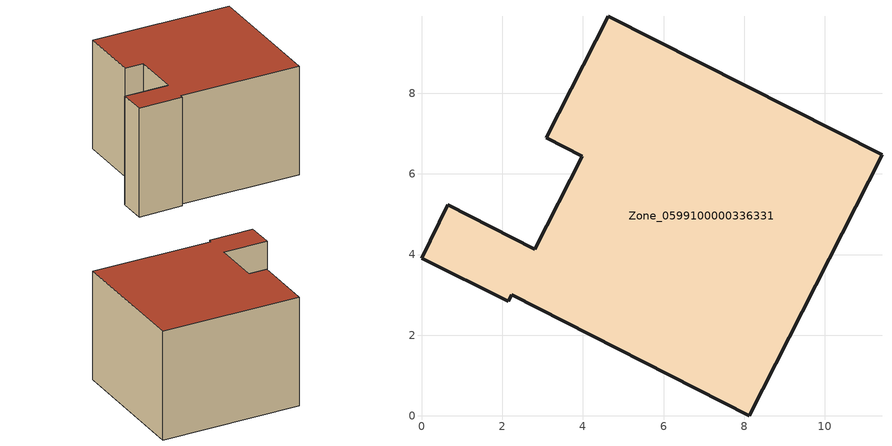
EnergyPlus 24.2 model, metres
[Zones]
Zone_0599100000336331
 floor ground (C_G): 4.64,9.91 11.42,6.47 8.13,0 2.24,3 2.15,2.85 0,3.91 0.66,5.23 2.81,4.13 3.99,6.44 3.1,6.89 z0
 wall outside (C_F): 11.42,6.47 4.64,9.91 3.1,6.89 3.99,6.44 2.81,4.13 0.66,5.23 0,3.91 2.15,2.85 2.24,3 8.13,0 11.42,6.47 z0:6
 roof outside (C_R): 8.13,0 11.42,6.47 4.64,9.91 3.1,6.89 3.99,6.44 2.81,4.13 0.66,5.23 0,3.91 2.15,2.85 2.24,3 z6
[BUILDING]
Pand.0599100000336331: North Axis=0; Terrain=City; Loads Convergence Tolerance Value=0.04; Temperature Convergence Tolerance Value=0.4; Solar Distribution=FullExterior; Maximum Number of Warmup Days=25; Minimum Number of Warmup Days=1
[Site:Location]
Rotterdam.The.Hague.AP_ZH_NLD Design_Conditions: Latitude=51.96; Longitude=4.45; Time Zone=1; Elevation=-4.5
[SITE:GROUNDTEMPERATURE:BUILDINGSURFACE]
18, 18, 18, 18, 18, 18, 18, 18, 18, 18, 18, 18
[MATERIAL] Thermal Absorptance=0.9; Solar Absorptance=0.7; Visible Absorptance=0.7
Name | Roughness | Thickness | Conductivity | Density | Specific Heat
G.TI.1975-1991 | MediumSmooth | 0.15 | 0.288461 | 540 | 1210
F.TI.1975-1991 | Rough | 0.3 | 0.230769 | 1920 | 840
R.TI.1975-1991 | MediumRough | 0.2 | 0.153846 | 1500 | 1000
[CONSTRUCTION]
C_G: G.TI.1975-1991
C_F: F.TI.1975-1991
C_R: R.TI.1975-1991
[ZONE]
Zone_0599100000336331: Type=1; Multiplier=1; Ceiling Height=Autocalculate; Volume=Autocalculate; Floor Area=autocalculate; Part of Total Floor Area=Yes
[ZONEINFILTRATION:DESIGNFLOWRATE]
Infil_Zone_0599100000336331: Zone or ZoneList or Space or SpaceList=Zone_0599100000336331; Schedule=AlwaysOn; Design Flow Rate Calculation Method=Flow/Area; Flow Rate per Floor Area=0.003; Constant Term Coefficient=1; Temperature Term Coefficient=0; Velocity Term Coefficient=0; Velocity Squared Term Coefficient=0
[HVACTEMPLATE:ZONE:IDEALLOADSAIRSYSTEM]
Zone_0599100000336331: Maximum Heating Supply Air Temperature=50; Minimum Cooling Supply Air Temperature=13; Maximum Heating Supply Air Humidity Ratio=0.0156; Minimum Cooling Supply Air Humidity Ratio=0.0077; Heating Limit=NoLimit; Cooling Limit=NoLimit; Dehumidification Control Type=ConstantSensibleHeatRatio; Cooling Sensible Heat Ratio=0.7; Dehumidification Setpoint=60; Humidification Control Type=None; Humidification Setpoint=30; Outdoor Air Method=None; Outdoor Air Flow Rate per Person=0.00944; Outdoor Air Flow Rate per Zone Floor Area=0; Outdoor Air Flow Rate per Zone=0; Demand Controlled Ventilation Type=None; Outdoor Air Economizer Type=NoEconomizer; Heat Recovery Type=None; Sensible Heat Recovery Effectiveness=0.7; Latent Heat Recovery Effectiveness=0.65
[ZONECONTROL:THERMOSTAT]
ThermostatControl_Zone_0599100000336331: Zone or ZoneList=Zone_0599100000336331; Control Type Schedule=DualSetpointControlType; Control 1=Thermostat_Zone_0599100000336331; Temperature Difference Between Cutout And Setpoint=0
[THERMOSTATSETPOINT:DUALSETPOINT]
Thermostat_Zone_0599100000336331: Heating Setpoint Temperature Schedule=HeatingSetpoint_Zone_0599100000336331; Cooling Setpoint Temperature Schedule=CoolingSetpoint_Zone_0599100000336331
[SCHEDULE:COMPACT]
HeatingSetpoint_Zone_0599100000336331: Through: 12/31, For: AllDays, Until: 24:00, 21
CoolingSetpoint_Zone_0599100000336331: Through: 12/31, For: AllDays, Until: 24:00, 24
DualSetpointControlType: Through: 12/31, For: AllDays, Until: 24:00, 4
AlwaysOn: Through: 12/31, For: AllDays, Until: 24:00, 1
